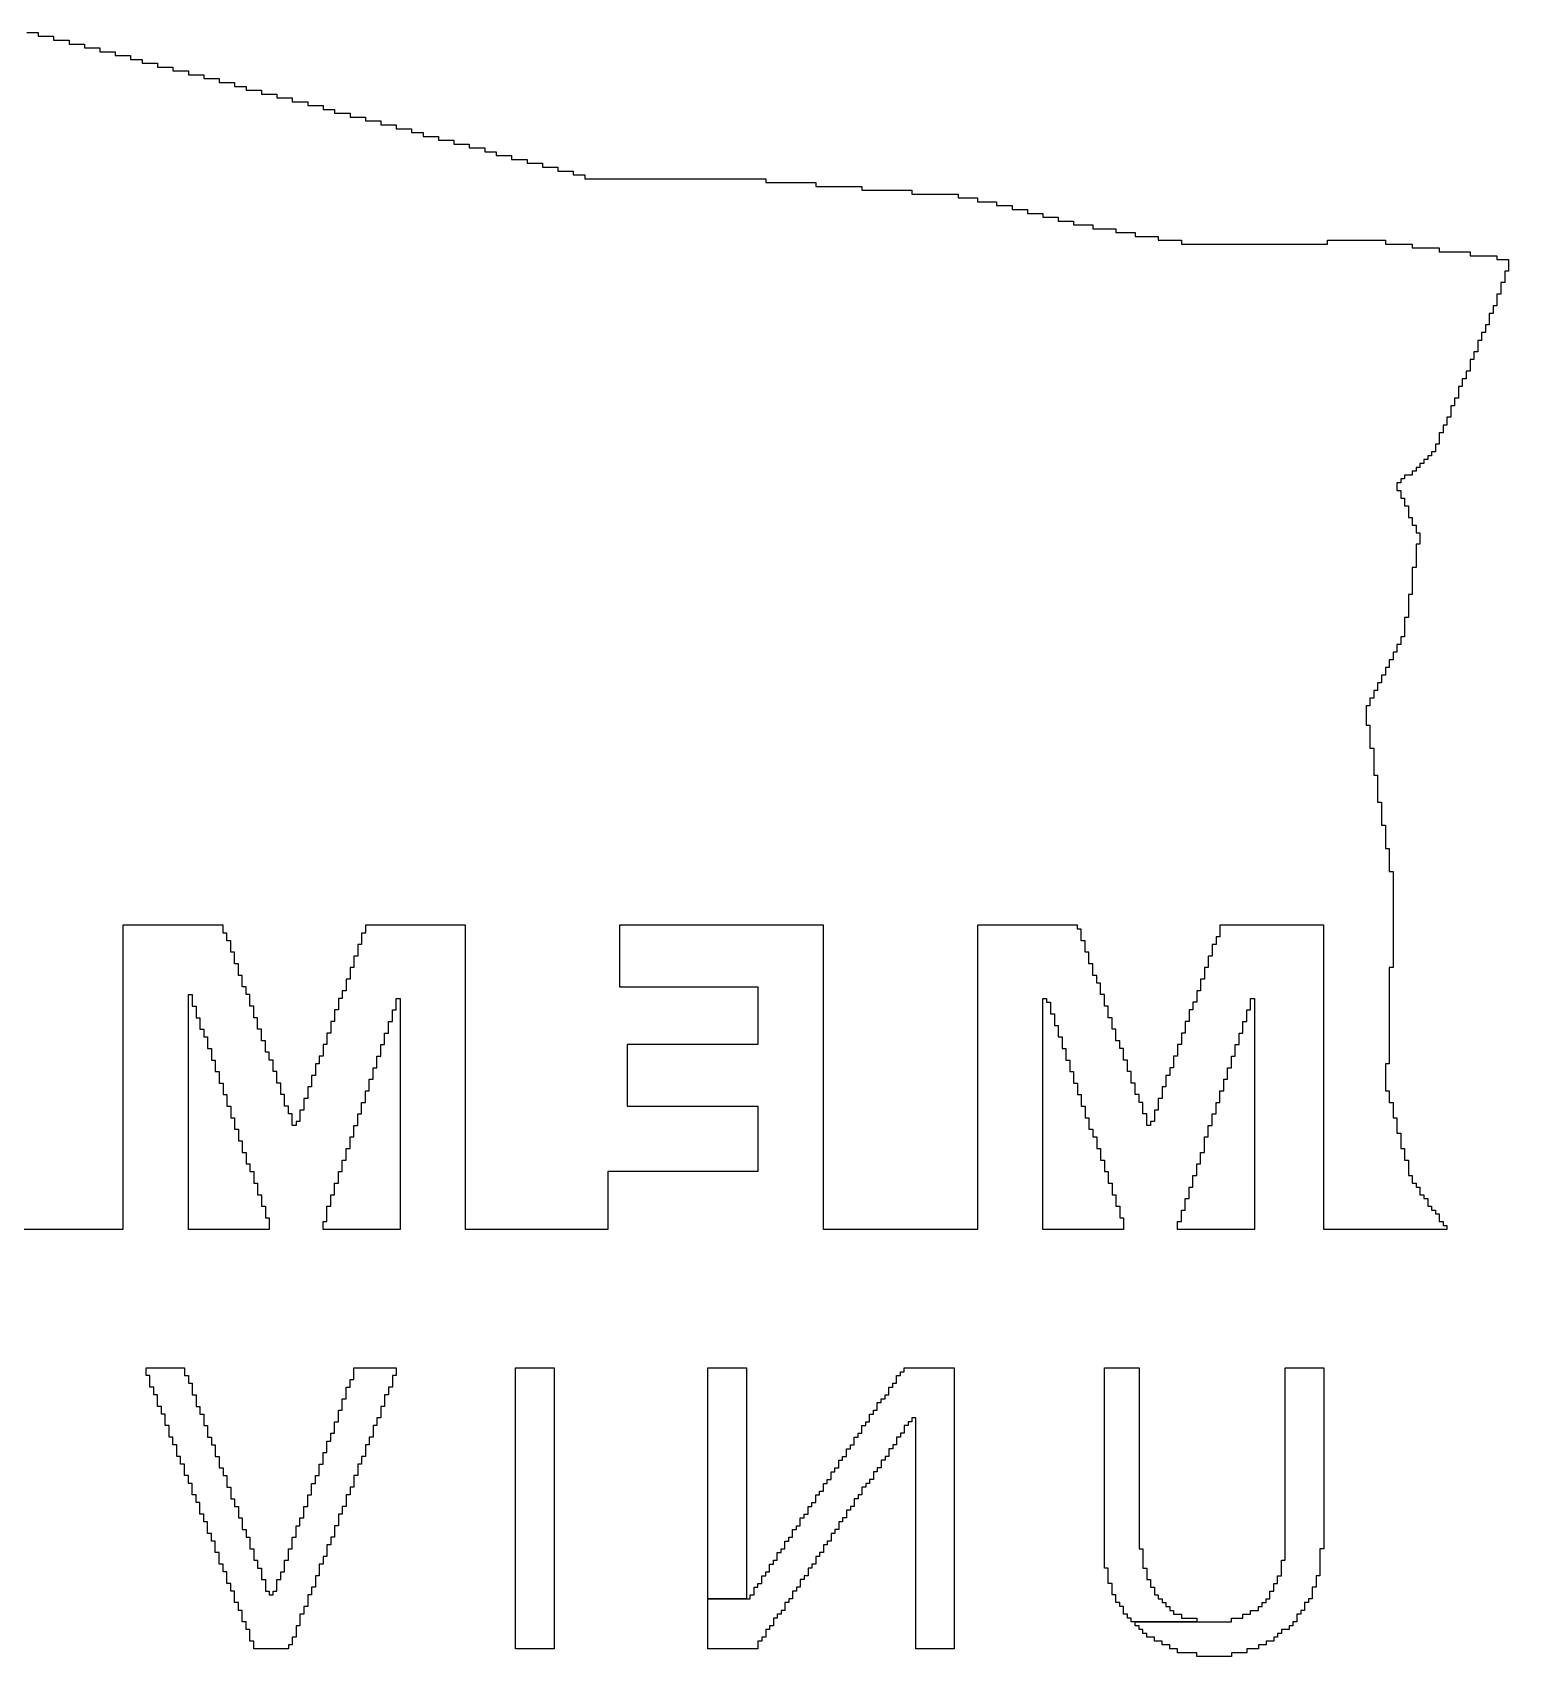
# Model space of a CAD drawing. Extents: x 120.8 to 139.9, y -84.7 to -48.5.
# Drawn here: x 132.19 to 139.86, y -84.73 to -76.29 of the extents above; entities that cross this region are included whole.
import ezdxf

# ---------------------------------------------------------------- set-up
doc = ezdxf.new("R2010")
doc.units = 0
doc.header["$MEASUREMENT"] = 0
doc.layers.add('BLACK', color=7, linetype='CONTINUOUS')

msp = doc.modelspace()

# ---------------------------------------------------------------- linework, layer by layer
at = {"layer": 'BLACK', "linetype": 'CONTINUOUS'}
for p, q in [((132.157, -76.2944), (132.217, -76.2944)), ((132.217, -76.2944), (132.217, -76.3144)), ((132.217, -76.3144), (132.297, -76.3144)), ((132.297, -76.3144), (132.297, -76.3344)), ((132.297, -76.3344), (132.377, -76.3344)), ((132.377, -76.3344), (132.377, -76.3544)), ((132.377, -76.3544), (132.457, -76.3544)), ((132.457, -76.3544), (132.457, -76.3744)), ((132.457, -76.3744), (132.537, -76.3744)), ((132.537, -76.3744), (132.537, -76.3944)), ((132.537, -76.3944), (132.617, -76.3944)), ((132.617, -76.3944), (132.617, -76.4144)), ((132.617, -76.4144), (132.697, -76.4144)), ((132.697, -76.4144), (132.697, -76.4344)), ((132.697, -76.4344), (132.757, -76.4344)), ((132.757, -76.4344), (132.757, -76.4544)), ((132.757, -76.4544), (132.837, -76.4544)), ((132.837, -76.4544), (132.837, -76.4744)), ((132.837, -76.4744), (132.917, -76.4744)), ((132.917, -76.4744), (132.917, -76.4944)), ((132.917, -76.4944), (132.997, -76.4944)), ((132.997, -76.4944), (132.997, -76.5144)), ((132.997, -76.5144), (133.077, -76.5144)), ((133.077, -76.5144), (133.077, -76.5344)), ((133.077, -76.5344), (133.157, -76.5344)), ((133.157, -76.5344), (133.157, -76.5544)), ((133.157, -76.5544), (133.237, -76.5544)), ((133.237, -76.5544), (133.237, -76.5744)), ((133.237, -76.5744), (133.297, -76.5744)), ((133.297, -76.5744), (133.297, -76.5944)), ((133.297, -76.5944), (133.377, -76.5944)), ((133.377, -76.5944), (133.377, -76.6144)), ((133.377, -76.6144), (133.457, -76.6144)), ((133.457, -76.6144), (133.457, -76.6344)), ((133.457, -76.6344), (133.537, -76.6344)), ((133.537, -76.6344), (133.537, -76.6544)), ((133.537, -76.6544), (133.617, -76.6544)), ((133.617, -76.6544), (133.617, -76.6744)), ((133.617, -76.6744), (133.697, -76.6744)), ((133.697, -76.6744), (133.697, -76.6944)), ((133.697, -76.6944), (133.757, -76.6944)), ((133.757, -76.6944), (133.757, -76.7144)), ((133.757, -76.7144), (133.837, -76.7144)), ((133.837, -76.7144), (133.837, -76.7344)), ((133.837, -76.7344), (133.917, -76.7344)), ((133.917, -76.7344), (133.917, -76.7544)), ((133.917, -76.7544), (133.997, -76.7544)), ((133.997, -76.7544), (133.997, -76.7744)), ((133.997, -76.7744), (134.077, -76.7744)), ((134.077, -76.7744), (134.077, -76.7944)), ((134.077, -76.7944), (134.157, -76.7944)), ((134.157, -76.7944), (134.157, -76.8144)), ((134.157, -76.8144), (134.217, -76.8144)), ((134.217, -76.8144), (134.217, -76.8344)), ((134.217, -76.8344), (134.297, -76.8344)), ((134.297, -76.8344), (134.297, -76.8544)), ((134.297, -76.8544), (134.377, -76.8544)), ((134.377, -76.8544), (134.377, -76.8744)), ((134.377, -76.8744), (134.457, -76.8744)), ((134.457, -76.8744), (134.457, -76.8944)), ((134.457, -76.8944), (134.537, -76.8944)), ((134.537, -76.8944), (134.537, -76.9144)), ((134.537, -76.9144), (134.597, -76.9144)), ((134.597, -76.9144), (134.597, -76.9344)), ((134.597, -76.9344), (134.677, -76.9344)), ((134.677, -76.9344), (134.677, -76.9544)), ((134.677, -76.9544), (134.757, -76.9544)), ((134.757, -76.9544), (134.757, -76.9744)), ((134.757, -76.9744), (134.837, -76.9744)), ((134.837, -76.9744), (134.837, -76.9944)), ((134.837, -76.9944), (134.917, -76.9944)), ((134.917, -76.9944), (134.917, -77.0144)), ((134.917, -77.0144), (134.997, -77.0144)), ((134.997, -77.0144), (134.997, -77.0344)), ((134.997, -77.0344), (135.057, -77.0344)), ((135.057, -77.0344), (135.057, -77.0544)), ((135.057, -77.0544), (135.997, -77.0544)), ((135.997, -77.0544), (135.997, -77.0744)), ((135.997, -77.0744), (136.257, -77.0744)), ((136.257, -77.0744), (136.257, -77.0944)), ((136.257, -77.0944), (136.497, -77.0944)), ((136.497, -77.0944), (136.497, -77.1144)), ((136.497, -77.1144), (136.757, -77.1144)), ((136.757, -77.1144), (136.757, -77.1344)), ((136.757, -77.1344), (136.997, -77.1344)), ((136.997, -77.1344), (136.997, -77.1544)), ((136.997, -77.1544), (137.097, -77.1544)), ((137.097, -77.1544), (137.097, -77.1744)), ((137.097, -77.1744), (137.197, -77.1744)), ((137.197, -77.1744), (137.197, -77.1944)), ((137.197, -77.1944), (137.277, -77.1944)), ((137.277, -77.1944), (137.277, -77.2144)), ((137.277, -77.2144), (137.357, -77.2144)), ((137.357, -77.2144), (137.357, -77.2344)), ((137.357, -77.2344), (137.437, -77.2344)), ((137.437, -77.2344), (137.437, -77.2544)), ((137.437, -77.2544), (137.517, -77.2544)), ((137.517, -77.2544), (137.517, -77.2744)), ((137.517, -77.2744), (137.597, -77.2744)), ((137.597, -77.2744), (137.597, -77.2944)), ((137.597, -77.2944), (137.697, -77.2944)), ((137.697, -77.2944), (137.697, -77.3144)), ((137.697, -77.3144), (137.817, -77.3144)), ((137.817, -77.3144), (137.817, -77.3344)), ((137.817, -77.3344), (137.917, -77.3344)), ((137.917, -77.3344), (137.917, -77.3544)), ((137.917, -77.3544), (138.037, -77.3544)), ((138.037, -77.3544), (138.037, -77.3744)), ((138.037, -77.3744), (138.157, -77.3744)), ((138.157, -77.3744), (138.157, -77.3944)), ((138.157, -77.3944), (138.917, -77.3944)), ((138.917, -77.3944), (138.917, -77.3744)), ((138.917, -77.3744), (139.217, -77.3744)), ((139.217, -77.3744), (139.217, -77.3944)), ((139.217, -77.3944), (139.357, -77.3944)), ((139.357, -77.3944), (139.357, -77.4144)), ((139.357, -77.4144), (139.497, -77.4144)), ((139.497, -77.4144), (139.497, -77.4344)), ((139.497, -77.4344), (139.657, -77.4344)), ((139.657, -77.4344), (139.657, -77.4544)), ((139.657, -77.4544), (139.797, -77.4544)), ((139.797, -77.4544), (139.797, -77.4744)), ((139.797, -77.4744), (139.857, -77.4744)), ((139.857, -77.4744), (139.857, -77.5344)), ((139.857, -77.5344), (139.837, -77.5344)), ((139.837, -77.5344), (139.837, -77.5944)), ((139.837, -77.5944), (139.817, -77.5944)), ((139.817, -77.5944), (139.817, -77.6544)), ((139.797, -77.7144), (139.777, -77.7144)), ((139.777, -77.7144), (139.777, -77.7544)), ((139.817, -77.6544), (139.797, -77.6544)), ((139.797, -77.6544), (139.797, -77.7144)), ((139.757, -77.8144), (139.737, -77.8144)), ((139.737, -77.8144), (139.737, -77.8544)), ((139.777, -77.7544), (139.757, -77.7544)), ((139.757, -77.7544), (139.757, -77.8144)), ((139.717, -77.8944), (139.697, -77.8944)), ((139.697, -77.8944), (139.697, -77.9544)), ((139.737, -77.8544), (139.717, -77.8544)), ((139.717, -77.8544), (139.717, -77.8944)), ((139.697, -77.9544), (139.677, -77.9544)), ((139.677, -77.9544), (139.677, -77.9944)), ((139.657, -78.0544), (139.637, -78.0544)), ((139.637, -78.0544), (139.637, -78.0944)), ((139.677, -77.9944), (139.657, -77.9944)), ((139.657, -77.9944), (139.657, -78.0544)), ((139.617, -78.1344), (139.597, -78.1344)), ((139.597, -78.1344), (139.597, -78.1944)), ((139.637, -78.0944), (139.617, -78.0944)), ((139.617, -78.0944), (139.617, -78.1344)), ((139.577, -78.2344), (139.557, -78.2344)), ((139.557, -78.2344), (139.557, -78.2944)), ((139.597, -78.1944), (139.577, -78.1944)), ((139.577, -78.1944), (139.577, -78.2344)), ((139.557, -78.2944), (139.537, -78.2944)), ((139.537, -78.2944), (139.537, -78.3344)), ((139.517, -78.3744), (139.497, -78.3744)), ((139.497, -78.3744), (139.497, -78.4344)), ((139.537, -78.3344), (139.517, -78.3344)), ((139.517, -78.3344), (139.517, -78.3744)), ((139.477, -78.4744), (139.457, -78.4744)), ((139.457, -78.4744), (139.457, -78.4944)), ((139.497, -78.4344), (139.477, -78.4344)), ((139.477, -78.4344), (139.477, -78.4744)), ((139.377, -78.5744), (139.357, -78.5744)), ((139.357, -78.5744), (139.357, -78.5944)), ((139.397, -78.5544), (139.377, -78.5544)), ((139.377, -78.5544), (139.377, -78.5744)), ((139.417, -78.5344), (139.397, -78.5344)), ((139.397, -78.5344), (139.397, -78.5544)), ((139.437, -78.5144), (139.417, -78.5144)), ((139.417, -78.5144), (139.417, -78.5344)), ((139.457, -78.4944), (139.437, -78.4944)), ((139.437, -78.4944), (139.437, -78.5144)), ((139.297, -78.6344), (139.277, -78.6344)), ((139.277, -78.6344), (139.277, -78.6744)), ((139.317, -78.6144), (139.297, -78.6144)), ((139.297, -78.6144), (139.297, -78.6344)), ((139.357, -78.5944), (139.317, -78.5944)), ((139.317, -78.5944), (139.317, -78.6144)), ((139.277, -78.6744), (139.297, -78.6744)), ((139.297, -78.6744), (139.297, -78.7144)), ((139.297, -78.7144), (139.317, -78.7144)), ((139.317, -78.7144), (139.317, -78.7544)), ((139.317, -78.7544), (139.337, -78.7544)), ((139.337, -78.7544), (139.337, -78.8144)), ((139.337, -78.8144), (139.357, -78.8144)), ((139.357, -78.8144), (139.357, -78.8544)), ((139.357, -78.8544), (139.377, -78.8544)), ((139.377, -78.8544), (139.377, -78.8944)), ((139.377, -78.8944), (139.397, -78.8944)), ((139.397, -78.8944), (139.397, -78.9544)), ((139.397, -78.9544), (139.377, -78.9544)), ((139.377, -78.9544), (139.377, -79.0744)), ((139.377, -79.0744), (139.357, -79.0744)), ((139.357, -79.0744), (139.357, -79.2144)), ((139.357, -79.2144), (139.337, -79.2144)), ((139.337, -79.2144), (139.337, -79.3344)), ((139.337, -79.3344), (139.317, -79.3344)), ((139.317, -79.3344), (139.317, -79.4344)), ((139.297, -79.4744), (139.277, -79.4744)), ((139.277, -79.4744), (139.277, -79.5144)), ((139.317, -79.4344), (139.297, -79.4344)), ((139.297, -79.4344), (139.297, -79.4744)), ((139.257, -79.5544), (139.237, -79.5544)), ((139.237, -79.5544), (139.237, -79.5944)), ((139.277, -79.5144), (139.257, -79.5144)), ((139.257, -79.5144), (139.257, -79.5544)), ((139.217, -79.6344), (139.197, -79.6344)), ((139.197, -79.6344), (139.197, -79.6744)), ((139.237, -79.5944), (139.217, -79.5944)), ((139.217, -79.5944), (139.217, -79.6344)), ((139.157, -79.7544), (139.137, -79.7544)), ((139.137, -79.7544), (139.137, -79.7944)), ((139.177, -79.7144), (139.157, -79.7144)), ((139.157, -79.7144), (139.157, -79.7544)), ((139.197, -79.6744), (139.177, -79.6744)), ((139.177, -79.6744), (139.177, -79.7144)), ((139.137, -79.7944), (139.117, -79.7944)), ((139.117, -79.7944), (139.117, -79.8944)), ((139.117, -79.8944), (139.137, -79.8944)), ((139.137, -79.8944), (139.137, -80.0144)), ((139.137, -80.0144), (139.157, -80.0144)), ((139.157, -80.0144), (139.157, -80.1544)), ((139.157, -80.1544), (139.177, -80.1544)), ((139.177, -80.1544), (139.177, -80.2944)), ((139.177, -80.2944), (139.197, -80.2944)), ((139.197, -80.2944), (139.197, -80.4144)), ((139.197, -80.4144), (139.217, -80.4144)), ((139.217, -80.4144), (139.217, -80.5344)), ((139.217, -80.5344), (139.237, -80.5344)), ((139.237, -80.5344), (139.237, -80.6544)), ((139.237, -80.6544), (139.257, -80.6544)), ((139.257, -80.6544), (139.257, -81.1544)), ((133.177, -80.9344), (132.657, -80.9344)), ((132.657, -80.9344), (132.657, -82.5144)), ((133.177, -80.9744), (133.177, -80.9344)), ((134.437, -80.9344), (133.917, -80.9344)), ((133.917, -80.9344), (133.917, -80.9744)), ((134.437, -82.5144), (134.437, -80.9344)), ((136.297, -80.9344), (135.237, -80.9344)), ((135.237, -80.9344), (135.237, -81.2544)), ((136.297, -82.5144), (136.297, -80.9344)), ((137.617, -80.9344), (137.097, -80.9344)), ((137.097, -80.9344), (137.097, -82.5144)), ((137.617, -80.9544), (137.617, -80.9344)), ((138.897, -80.9344), (138.357, -80.9344)), ((138.357, -80.9344), (138.357, -80.9944)), ((138.897, -82.5144), (138.897, -80.9344)), ((133.197, -80.9744), (133.177, -80.9744)), ((133.197, -81.0144), (133.197, -80.9744)), ((133.217, -81.0144), (133.197, -81.0144)), ((133.217, -81.0744), (133.217, -81.0144)), ((133.917, -80.9744), (133.897, -80.9744)), ((133.897, -80.9744), (133.897, -81.0344)), ((137.637, -80.9544), (137.617, -80.9544)), ((137.637, -81.0144), (137.637, -80.9544)), ((137.657, -81.0144), (137.637, -81.0144)), ((137.657, -81.0744), (137.657, -81.0144)), ((138.357, -80.9944), (138.337, -80.9944)), ((138.337, -80.9944), (138.337, -81.0344)), ((133.237, -81.0744), (133.217, -81.0744)), ((133.237, -81.1344), (133.237, -81.0744)), ((133.877, -81.0944), (133.857, -81.0944)), ((133.857, -81.0944), (133.857, -81.1544)), ((133.897, -81.0344), (133.877, -81.0344)), ((133.877, -81.0344), (133.877, -81.0944)), ((137.677, -81.0744), (137.657, -81.0744)), ((137.677, -81.1344), (137.677, -81.0744)), ((138.317, -81.0944), (138.297, -81.0944)), ((138.297, -81.0944), (138.297, -81.1544)), ((138.337, -81.0344), (138.317, -81.0344)), ((138.317, -81.0344), (138.317, -81.0944)), ((133.257, -81.1344), (133.237, -81.1344)), ((133.257, -81.1944), (133.257, -81.1344)), ((133.857, -81.1544), (133.837, -81.1544)), ((133.837, -81.1544), (133.837, -81.2144)), ((137.697, -81.1344), (137.677, -81.1344)), ((137.697, -81.1944), (137.697, -81.1344)), ((138.297, -81.1544), (138.277, -81.1544)), ((138.277, -81.1544), (138.277, -81.2144)), ((139.257, -81.1544), (139.237, -81.1544)), ((139.237, -81.1544), (139.237, -81.6544)), ((133.277, -81.1944), (133.257, -81.1944)), ((133.277, -81.2544), (133.277, -81.1944)), ((133.297, -81.2544), (133.277, -81.2544)), ((133.297, -81.2944), (133.297, -81.2544)), ((133.817, -81.2744), (133.797, -81.2744)), ((133.797, -81.2744), (133.797, -81.3144)), ((133.837, -81.2144), (133.817, -81.2144)), ((133.817, -81.2144), (133.817, -81.2744)), ((135.237, -81.2544), (135.957, -81.2544)), ((135.957, -81.2544), (135.957, -81.5544)), ((137.717, -81.1944), (137.697, -81.1944)), ((137.717, -81.2344), (137.717, -81.1944)), ((137.737, -81.2344), (137.717, -81.2344)), ((137.737, -81.2944), (137.737, -81.2344)), ((138.257, -81.2744), (138.237, -81.2744)), ((138.237, -81.2744), (138.237, -81.3344)), ((138.277, -81.2144), (138.257, -81.2144)), ((138.257, -81.2144), (138.257, -81.2744)), ((132.997, -82.5144), (132.997, -81.2944)), ((132.997, -81.2944), (133.017, -81.2944)), ((133.017, -81.2944), (133.017, -81.3544)), ((133.017, -81.3544), (133.037, -81.3544)), ((133.037, -81.3544), (133.037, -81.4144)), ((133.317, -81.2944), (133.297, -81.2944)), ((133.317, -81.3544), (133.317, -81.2944)), ((133.337, -81.3544), (133.317, -81.3544)), ((133.337, -81.4144), (133.337, -81.3544)), ((133.797, -81.3144), (133.777, -81.3144)), ((133.777, -81.3144), (133.777, -81.3744)), ((134.077, -81.3744), (134.077, -81.3144)), ((134.077, -81.3144), (134.097, -81.3144)), ((134.097, -81.3144), (134.097, -82.5144)), ((137.437, -82.5144), (137.437, -81.3144)), ((137.437, -81.3144), (137.457, -81.3144)), ((137.457, -81.3144), (137.457, -81.3344)), ((137.457, -81.3344), (137.477, -81.3344)), ((137.477, -81.3344), (137.477, -81.3944)), ((137.757, -81.2944), (137.737, -81.2944)), ((137.757, -81.3544), (137.757, -81.2944)), ((137.777, -81.3544), (137.757, -81.3544)), ((137.777, -81.4144), (137.777, -81.3544)), ((138.237, -81.3344), (138.217, -81.3344)), ((138.217, -81.3344), (138.217, -81.3744)), ((138.517, -81.3744), (138.517, -81.3144)), ((138.517, -81.3144), (138.537, -81.3144)), ((138.537, -81.3144), (138.537, -82.5144)), ((133.037, -81.4144), (133.057, -81.4144)), ((133.057, -81.4144), (133.057, -81.4744)), ((133.357, -81.4144), (133.337, -81.4144)), ((133.357, -81.4744), (133.357, -81.4144)), ((133.757, -81.4344), (133.737, -81.4344)), ((133.737, -81.4344), (133.737, -81.4944)), ((133.777, -81.3744), (133.757, -81.3744)), ((133.757, -81.3744), (133.757, -81.4344)), ((134.037, -81.4944), (134.037, -81.4344)), ((134.037, -81.4344), (134.057, -81.4344)), ((134.057, -81.4344), (134.057, -81.3744)), ((134.057, -81.3744), (134.077, -81.3744)), ((137.477, -81.3944), (137.497, -81.3944)), ((137.497, -81.3944), (137.497, -81.4544)), ((137.797, -81.4144), (137.777, -81.4144)), ((137.797, -81.4744), (137.797, -81.4144)), ((138.197, -81.4344), (138.177, -81.4344)), ((138.177, -81.4344), (138.177, -81.4944)), ((138.217, -81.3744), (138.197, -81.3744)), ((138.197, -81.3744), (138.197, -81.4344)), ((138.477, -81.4944), (138.477, -81.4344)), ((138.477, -81.4344), (138.497, -81.4344)), ((138.497, -81.4344), (138.497, -81.3744)), ((138.497, -81.3744), (138.517, -81.3744)), ((133.057, -81.4744), (133.077, -81.4744)), ((133.077, -81.4744), (133.077, -81.5144)), ((133.077, -81.5144), (133.097, -81.5144)), ((133.097, -81.5144), (133.097, -81.5744)), ((133.377, -81.4744), (133.357, -81.4744)), ((133.377, -81.5344), (133.377, -81.4744)), ((133.737, -81.4944), (133.717, -81.4944)), ((133.717, -81.4944), (133.717, -81.5544)), ((134.017, -81.5544), (134.017, -81.4944)), ((134.017, -81.4944), (134.037, -81.4944)), ((137.497, -81.4544), (137.517, -81.4544)), ((137.517, -81.4544), (137.517, -81.5144)), ((137.517, -81.5144), (137.537, -81.5144)), ((137.537, -81.5144), (137.537, -81.5744)), ((137.817, -81.4744), (137.797, -81.4744)), ((137.817, -81.5344), (137.817, -81.4744)), ((138.177, -81.4944), (138.157, -81.4944)), ((138.157, -81.4944), (138.157, -81.5544)), ((138.457, -81.5544), (138.457, -81.4944)), ((138.457, -81.4944), (138.477, -81.4944)), ((133.097, -81.5744), (133.117, -81.5744)), ((133.117, -81.5744), (133.117, -81.6344)), ((133.397, -81.5344), (133.377, -81.5344)), ((133.397, -81.5944), (133.397, -81.5344)), ((133.417, -81.5944), (133.397, -81.5944)), ((133.417, -81.6344), (133.417, -81.5944)), ((133.697, -81.6144), (133.677, -81.6144)), ((133.677, -81.6144), (133.677, -81.6544)), ((133.717, -81.5544), (133.697, -81.5544)), ((133.697, -81.5544), (133.697, -81.6144)), ((133.977, -81.6744), (133.977, -81.6144)), ((133.977, -81.6144), (133.997, -81.6144)), ((133.997, -81.6144), (133.997, -81.5544)), ((133.997, -81.5544), (134.017, -81.5544)), ((135.957, -81.5544), (135.277, -81.5544)), ((135.277, -81.5544), (135.277, -81.8744)), ((137.537, -81.5744), (137.557, -81.5744)), ((137.557, -81.5744), (137.557, -81.6344)), ((137.837, -81.5344), (137.817, -81.5344)), ((137.837, -81.5744), (137.837, -81.5344)), ((137.857, -81.5744), (137.837, -81.5744)), ((137.857, -81.6344), (137.857, -81.5744)), ((138.137, -81.6144), (138.117, -81.6144)), ((138.117, -81.6144), (138.117, -81.6744)), ((138.157, -81.5544), (138.137, -81.5544)), ((138.137, -81.5544), (138.137, -81.6144)), ((138.417, -81.6744), (138.417, -81.6144)), ((138.417, -81.6144), (138.437, -81.6144)), ((138.437, -81.6144), (138.437, -81.5544)), ((138.437, -81.5544), (138.457, -81.5544)), ((133.117, -81.6344), (133.137, -81.6344)), ((133.137, -81.6344), (133.137, -81.6944)), ((133.137, -81.6944), (133.157, -81.6944)), ((133.157, -81.6944), (133.157, -81.7544)), ((133.437, -81.6344), (133.417, -81.6344)), ((133.437, -81.6944), (133.437, -81.6344)), ((133.457, -81.6944), (133.437, -81.6944)), ((133.457, -81.7544), (133.457, -81.6944)), ((133.677, -81.6544), (133.657, -81.6544)), ((133.657, -81.6544), (133.657, -81.7144)), ((133.957, -81.7344), (133.957, -81.6744)), ((133.957, -81.6744), (133.977, -81.6744)), ((137.557, -81.6344), (137.577, -81.6344)), ((137.577, -81.6344), (137.577, -81.6944)), ((137.577, -81.6944), (137.597, -81.6944)), ((137.597, -81.6944), (137.597, -81.7544)), ((137.877, -81.6344), (137.857, -81.6344)), ((137.877, -81.6944), (137.877, -81.6344)), ((137.897, -81.6944), (137.877, -81.6944)), ((137.897, -81.7544), (137.897, -81.6944)), ((138.117, -81.6744), (138.097, -81.6744)), ((138.097, -81.6744), (138.097, -81.7144)), ((138.397, -81.7344), (138.397, -81.6744)), ((138.397, -81.6744), (138.417, -81.6744)), ((139.237, -81.6544), (139.217, -81.6544)), ((139.217, -81.6544), (139.217, -81.7944)), ((133.157, -81.7544), (133.177, -81.7544)), ((133.177, -81.7544), (133.177, -81.8144)), ((133.477, -81.7544), (133.457, -81.7544)), ((133.477, -81.8144), (133.477, -81.7544)), ((133.637, -81.7744), (133.617, -81.7744)), ((133.617, -81.7744), (133.617, -81.8344)), ((133.657, -81.7144), (133.637, -81.7144)), ((133.637, -81.7144), (133.637, -81.7744)), ((133.937, -81.7944), (133.937, -81.7344)), ((133.937, -81.7344), (133.957, -81.7344)), ((137.597, -81.7544), (137.617, -81.7544)), ((137.617, -81.7544), (137.617, -81.8144)), ((137.917, -81.7544), (137.897, -81.7544)), ((137.917, -81.8144), (137.917, -81.7544)), ((138.077, -81.7744), (138.057, -81.7744)), ((138.057, -81.7744), (138.057, -81.8344)), ((138.097, -81.7144), (138.077, -81.7144)), ((138.077, -81.7144), (138.077, -81.7744)), ((138.377, -81.7944), (138.377, -81.7344)), ((138.377, -81.7344), (138.397, -81.7344)), ((133.177, -81.8144), (133.197, -81.8144)), ((133.197, -81.8144), (133.197, -81.8744)), ((133.497, -81.8144), (133.477, -81.8144)), ((133.497, -81.8744), (133.497, -81.8144)), ((133.617, -81.8344), (133.597, -81.8344)), ((133.597, -81.8344), (133.597, -81.8944)), ((133.897, -81.9144), (133.897, -81.8544)), ((133.897, -81.8544), (133.917, -81.8544)), ((133.917, -81.8544), (133.917, -81.7944)), ((133.917, -81.7944), (133.937, -81.7944)), ((137.617, -81.8144), (137.637, -81.8144)), ((137.637, -81.8144), (137.637, -81.8744)), ((137.937, -81.8144), (137.917, -81.8144)), ((137.937, -81.8544), (137.937, -81.8144)), ((137.957, -81.8544), (137.937, -81.8544)), ((137.957, -81.9144), (137.957, -81.8544)), ((138.057, -81.8344), (138.037, -81.8344)), ((138.037, -81.8344), (138.037, -81.8944)), ((138.337, -81.9144), (138.337, -81.8544)), ((138.337, -81.8544), (138.357, -81.8544)), ((138.357, -81.8544), (138.357, -81.7944)), ((138.357, -81.7944), (138.377, -81.7944)), ((139.217, -81.7944), (139.237, -81.7944)), ((139.237, -81.7944), (139.237, -81.8544)), ((139.237, -81.8544), (139.257, -81.8544)), ((139.257, -81.8544), (139.257, -81.9344)), ((133.197, -81.8744), (133.217, -81.8744)), ((133.217, -81.8744), (133.217, -81.9344)), ((133.217, -81.9344), (133.237, -81.9344)), ((133.237, -81.9344), (133.237, -81.9944)), ((133.517, -81.8744), (133.497, -81.8744)), ((133.517, -81.9144), (133.517, -81.8744)), ((133.537, -81.9144), (133.517, -81.9144)), ((133.537, -81.9744), (133.537, -81.9144)), ((133.597, -81.8944), (133.577, -81.8944)), ((133.577, -81.8944), (133.577, -81.9544)), ((133.877, -81.9744), (133.877, -81.9144)), ((133.877, -81.9144), (133.897, -81.9144)), ((135.277, -81.8744), (135.957, -81.8744)), ((135.957, -81.8744), (135.957, -82.2144)), ((137.637, -81.8744), (137.657, -81.8744)), ((137.657, -81.8744), (137.657, -81.9344)), ((137.657, -81.9344), (137.677, -81.9344)), ((137.677, -81.9344), (137.677, -81.9944)), ((137.977, -81.9144), (137.957, -81.9144)), ((137.977, -81.9744), (137.977, -81.9144)), ((138.037, -81.8944), (138.017, -81.8944)), ((138.017, -81.8944), (138.017, -81.9544)), ((138.317, -81.9744), (138.317, -81.9144)), ((138.317, -81.9144), (138.337, -81.9144)), ((139.257, -81.9344), (139.277, -81.9344)), ((139.277, -81.9344), (139.277, -82.0144)), ((133.237, -81.9944), (133.257, -81.9944)), ((133.257, -81.9944), (133.257, -82.0544)), ((133.557, -81.9744), (133.537, -81.9744)), ((133.577, -81.9544), (133.557, -81.9544)), ((133.557, -81.9544), (133.557, -81.9744)), ((133.837, -82.0944), (133.837, -82.0344)), ((133.837, -82.0344), (133.857, -82.0344)), ((133.857, -82.0344), (133.857, -81.9744)), ((133.857, -81.9744), (133.877, -81.9744)), ((137.677, -81.9944), (137.697, -81.9944)), ((137.697, -81.9944), (137.697, -82.0344)), ((137.697, -82.0344), (137.717, -82.0344)), ((137.717, -82.0344), (137.717, -82.0944)), ((137.997, -81.9744), (137.977, -81.9744)), ((138.017, -81.9544), (137.997, -81.9544)), ((137.997, -81.9544), (137.997, -81.9744)), ((138.277, -82.1144), (138.277, -82.0344)), ((138.277, -82.0344), (138.297, -82.0344)), ((138.297, -82.0344), (138.297, -81.9744)), ((138.297, -81.9744), (138.317, -81.9744)), ((139.277, -82.0144), (139.297, -82.0144)), ((139.297, -82.0144), (139.297, -82.0944)), ((133.257, -82.0544), (133.277, -82.0544)), ((133.277, -82.0544), (133.277, -82.1144)), ((133.277, -82.1144), (133.297, -82.1144)), ((133.297, -82.1144), (133.297, -82.1744)), ((133.817, -82.1544), (133.817, -82.0944)), ((133.817, -82.0944), (133.837, -82.0944)), ((137.717, -82.0944), (137.737, -82.0944)), ((137.737, -82.0944), (137.737, -82.1544)), ((138.257, -82.1744), (138.257, -82.1144)), ((138.257, -82.1144), (138.277, -82.1144)), ((139.297, -82.0944), (139.317, -82.0944)), ((139.317, -82.0944), (139.317, -82.1544)), ((133.297, -82.1744), (133.317, -82.1744)), ((133.317, -82.1744), (133.317, -82.2144)), ((133.797, -82.2144), (133.797, -82.1544)), ((133.797, -82.1544), (133.817, -82.1544)), ((137.737, -82.1544), (137.757, -82.1544)), ((137.757, -82.1544), (137.757, -82.2144)), ((138.237, -82.2344), (138.237, -82.1744)), ((138.237, -82.1744), (138.257, -82.1744)), ((139.317, -82.1544), (139.337, -82.1544)), ((139.337, -82.1544), (139.337, -82.2344)), ((133.317, -82.2144), (133.337, -82.2144)), ((133.337, -82.2144), (133.337, -82.2744)), ((133.337, -82.2744), (133.357, -82.2744)), ((133.357, -82.2744), (133.357, -82.3344)), ((133.757, -82.3344), (133.757, -82.2744)), ((133.757, -82.2744), (133.777, -82.2744)), ((133.777, -82.2744), (133.777, -82.2144)), ((133.777, -82.2144), (133.797, -82.2144)), ((135.957, -82.2144), (135.177, -82.2144)), ((135.177, -82.2144), (135.177, -82.5144)), ((137.757, -82.2144), (137.777, -82.2144)), ((137.777, -82.2144), (137.777, -82.2744)), ((137.777, -82.2744), (137.797, -82.2744)), ((137.797, -82.2744), (137.797, -82.3344)), ((138.217, -82.2944), (138.217, -82.2344)), ((138.217, -82.2344), (138.237, -82.2344)), ((139.337, -82.2344), (139.357, -82.2344)), ((139.357, -82.2344), (139.357, -82.2744)), ((139.357, -82.2744), (139.377, -82.2744)), ((139.377, -82.2744), (139.377, -82.2944)), ((133.357, -82.3344), (133.377, -82.3344)), ((133.377, -82.3344), (133.377, -82.3944)), ((133.737, -82.3944), (133.737, -82.3344)), ((133.737, -82.3344), (133.757, -82.3344)), ((137.797, -82.3344), (137.817, -82.3344)), ((137.817, -82.3344), (137.817, -82.3944)), ((138.177, -82.4144), (138.177, -82.3544)), ((138.177, -82.3544), (138.197, -82.3544)), ((138.197, -82.3544), (138.197, -82.2944)), ((138.197, -82.2944), (138.217, -82.2944)), ((139.377, -82.2944), (139.397, -82.2944)), ((139.397, -82.2944), (139.397, -82.3344)), ((139.397, -82.3344), (139.417, -82.3344)), ((139.417, -82.3344), (139.417, -82.3544)), ((139.417, -82.3544), (139.437, -82.3544)), ((139.437, -82.3544), (139.437, -82.3944)), ((133.377, -82.3944), (133.397, -82.3944)), ((133.397, -82.3944), (133.397, -82.4544)), ((133.397, -82.4544), (133.417, -82.4544)), ((133.417, -82.4544), (133.417, -82.5144)), ((133.717, -82.4744), (133.717, -82.3944)), ((133.717, -82.3944), (133.737, -82.3944)), ((137.817, -82.3944), (137.837, -82.3944)), ((137.837, -82.3944), (137.837, -82.4544)), ((137.837, -82.4544), (137.857, -82.4544)), ((137.857, -82.4544), (137.857, -82.5144)), ((138.157, -82.4744), (138.157, -82.4144)), ((138.157, -82.4144), (138.177, -82.4144)), ((139.437, -82.3944), (139.457, -82.3944)), ((139.457, -82.3944), (139.457, -82.4144)), ((139.457, -82.4144), (139.477, -82.4144)), ((139.477, -82.4144), (139.477, -82.4344)), ((139.477, -82.4344), (139.497, -82.4344)), ((139.497, -82.4344), (139.497, -82.4744)), ((132.657, -82.5144), (131.437, -82.5144)), ((133.417, -82.5144), (132.997, -82.5144)), ((133.697, -82.5144), (133.697, -82.4744)), ((133.697, -82.4744), (133.717, -82.4744)), ((134.097, -82.5144), (133.697, -82.5144)), ((135.177, -82.5144), (134.437, -82.5144)), ((137.097, -82.5144), (136.297, -82.5144)), ((137.857, -82.5144), (137.437, -82.5144)), ((138.137, -82.5144), (138.137, -82.4744)), ((138.137, -82.4744), (138.157, -82.4744)), ((138.537, -82.5144), (138.137, -82.5144)), ((139.537, -82.5144), (138.897, -82.5144)), ((139.497, -82.4744), (139.517, -82.4744)), ((139.517, -82.4744), (139.517, -82.4944)), ((139.517, -82.4944), (139.537, -82.4944)), ((139.537, -82.4944), (139.537, -82.5144)), ((132.777, -83.2744), (132.777, -83.2344)), ((132.777, -83.2344), (132.977, -83.2344)), ((132.797, -83.2744), (132.777, -83.2744)), ((132.797, -83.3344), (132.797, -83.2744)), ((132.977, -83.2344), (132.977, -83.2744)), ((132.977, -83.2744), (132.997, -83.2744)), ((132.997, -83.2744), (132.997, -83.3144)), ((133.837, -83.3344), (133.837, -83.2944)), ((133.837, -83.2944), (133.857, -83.2944)), ((133.857, -83.2944), (133.857, -83.2344)), ((133.857, -83.2344), (134.077, -83.2344)), ((134.077, -83.2744), (134.057, -83.2744)), ((134.057, -83.2744), (134.057, -83.3344)), ((134.077, -83.2344), (134.077, -83.2744)), ((134.697, -84.6944), (134.697, -83.2344)), ((134.697, -83.2344), (134.897, -83.2344)), ((134.897, -83.2344), (134.897, -84.6944)), ((135.697, -84.4344), (135.697, -83.2344)), ((135.697, -83.2344), (135.897, -83.2344)), ((135.897, -83.2344), (135.897, -84.4344)), ((136.677, -83.3144), (136.677, -83.2744)), ((136.677, -83.2744), (136.697, -83.2744)), ((136.697, -83.2744), (136.697, -83.2544)), ((136.697, -83.2544), (136.717, -83.2544)), ((136.717, -83.2544), (136.717, -83.2344)), ((136.717, -83.2344), (136.977, -83.2344)), ((136.977, -83.2344), (136.977, -84.6944)), ((137.757, -84.2744), (137.757, -83.2344)), ((137.757, -83.2344), (137.937, -83.2344)), ((137.937, -83.2344), (137.937, -84.1744)), ((138.697, -84.2344), (138.697, -83.2344)), ((138.697, -83.2344), (138.897, -83.2344)), ((138.897, -83.2344), (138.897, -84.1744)), ((132.817, -83.3344), (132.797, -83.3344)), ((132.817, -83.3744), (132.817, -83.3344)), ((132.837, -83.3744), (132.817, -83.3744)), ((132.837, -83.4344), (132.837, -83.3744)), ((132.997, -83.3144), (133.017, -83.3144)), ((133.017, -83.3144), (133.017, -83.3744)), ((133.017, -83.3744), (133.037, -83.3744)), ((133.037, -83.3744), (133.037, -83.4344)), ((133.817, -83.3944), (133.817, -83.3344)), ((133.817, -83.3344), (133.837, -83.3344)), ((134.037, -83.3744), (134.017, -83.3744)), ((134.017, -83.3744), (134.017, -83.4344)), ((134.057, -83.3344), (134.037, -83.3344)), ((134.037, -83.3344), (134.037, -83.3744)), ((136.617, -83.3944), (136.617, -83.3744)), ((136.617, -83.3744), (136.637, -83.3744)), ((136.637, -83.3744), (136.637, -83.3344)), ((136.637, -83.3344), (136.657, -83.3344)), ((136.657, -83.3344), (136.657, -83.3144)), ((136.657, -83.3144), (136.677, -83.3144)), ((132.857, -83.4344), (132.837, -83.4344)), ((132.857, -83.4744), (132.857, -83.4344)), ((133.037, -83.4344), (133.057, -83.4344)), ((133.057, -83.4344), (133.057, -83.4744)), ((133.777, -83.5144), (133.777, -83.4544)), ((133.777, -83.4544), (133.797, -83.4544)), ((133.797, -83.4544), (133.797, -83.3944)), ((133.797, -83.3944), (133.817, -83.3944)), ((134.017, -83.4344), (133.997, -83.4344)), ((133.997, -83.4344), (133.997, -83.4944)), ((136.557, -83.4744), (136.557, -83.4544)), ((136.557, -83.4544), (136.577, -83.4544)), ((136.577, -83.4544), (136.577, -83.4144)), ((136.577, -83.4144), (136.597, -83.4144)), ((136.597, -83.4144), (136.597, -83.3944)), ((136.597, -83.3944), (136.617, -83.3944)), ((132.877, -83.4744), (132.857, -83.4744)), ((132.877, -83.5344), (132.877, -83.4744)), ((132.897, -83.5344), (132.877, -83.5344)), ((132.897, -83.5944), (132.897, -83.5344)), ((133.057, -83.4744), (133.077, -83.4744)), ((133.077, -83.4744), (133.077, -83.5344)), ((133.077, -83.5344), (133.097, -83.5344)), ((133.097, -83.5344), (133.097, -83.5944)), ((133.757, -83.5744), (133.757, -83.5144)), ((133.757, -83.5144), (133.777, -83.5144)), ((133.977, -83.5344), (133.957, -83.5344)), ((133.957, -83.5344), (133.957, -83.5944)), ((133.997, -83.4944), (133.977, -83.4944)), ((133.977, -83.4944), (133.977, -83.5344)), ((136.497, -83.5744), (136.497, -83.5344)), ((136.497, -83.5344), (136.517, -83.5344)), ((136.517, -83.5344), (136.517, -83.5144)), ((136.517, -83.5144), (136.537, -83.5144)), ((136.537, -83.5144), (136.537, -83.4744)), ((136.537, -83.4744), (136.557, -83.4744)), ((136.737, -83.5344), (136.717, -83.5344)), ((136.717, -83.5344), (136.717, -83.5744)), ((136.757, -83.5144), (136.737, -83.5144)), ((136.737, -83.5144), (136.737, -83.5344)), ((136.777, -83.4944), (136.757, -83.4944)), ((136.757, -83.4944), (136.757, -83.5144)), ((136.777, -84.6944), (136.777, -83.4944)), ((132.917, -83.5944), (132.897, -83.5944)), ((132.917, -83.6344), (132.917, -83.5944)), ((132.937, -83.6344), (132.917, -83.6344)), ((132.937, -83.6944), (132.937, -83.6344)), ((133.097, -83.5944), (133.117, -83.5944)), ((133.117, -83.5944), (133.117, -83.6344)), ((133.117, -83.6344), (133.137, -83.6344)), ((133.137, -83.6344), (133.137, -83.6944)), ((133.717, -83.6744), (133.717, -83.6144)), ((133.717, -83.6144), (133.737, -83.6144)), ((133.737, -83.6144), (133.737, -83.5744)), ((133.737, -83.5744), (133.757, -83.5744)), ((133.937, -83.6344), (133.917, -83.6344)), ((133.917, -83.6344), (133.917, -83.6944)), ((133.957, -83.5944), (133.937, -83.5944)), ((133.937, -83.5944), (133.937, -83.6344)), ((136.437, -83.6544), (136.437, -83.6344)), ((136.437, -83.6344), (136.457, -83.6344)), ((136.457, -83.6344), (136.457, -83.5944)), ((136.457, -83.5944), (136.477, -83.5944)), ((136.477, -83.5944), (136.477, -83.5744)), ((136.477, -83.5744), (136.497, -83.5744)), ((136.677, -83.6344), (136.657, -83.6344)), ((136.657, -83.6344), (136.657, -83.6544)), ((136.697, -83.5944), (136.677, -83.5944)), ((136.677, -83.5944), (136.677, -83.6344)), ((136.717, -83.5744), (136.697, -83.5744)), ((136.697, -83.5744), (136.697, -83.5944)), ((132.957, -83.6944), (132.937, -83.6944)), ((132.957, -83.7344), (132.957, -83.6944)), ((133.137, -83.6944), (133.157, -83.6944)), ((133.157, -83.6944), (133.157, -83.7544)), ((133.697, -83.7344), (133.697, -83.6744)), ((133.697, -83.6744), (133.717, -83.6744)), ((133.917, -83.6944), (133.897, -83.6944)), ((133.897, -83.6944), (133.897, -83.7344)), ((136.377, -83.7544), (136.377, -83.7144)), ((136.377, -83.7144), (136.397, -83.7144)), ((136.397, -83.7144), (136.397, -83.6944)), ((136.397, -83.6944), (136.417, -83.6944)), ((136.417, -83.6944), (136.417, -83.6544)), ((136.417, -83.6544), (136.437, -83.6544)), ((136.617, -83.7144), (136.597, -83.7144)), ((136.597, -83.7144), (136.597, -83.7544)), ((136.637, -83.6944), (136.617, -83.6944)), ((136.617, -83.6944), (136.617, -83.7144)), ((136.657, -83.6544), (136.637, -83.6544)), ((136.637, -83.6544), (136.637, -83.6944)), ((132.977, -83.7344), (132.957, -83.7344)), ((132.977, -83.7944), (132.977, -83.7344)), ((132.997, -83.7944), (132.977, -83.7944)), ((132.997, -83.8344), (132.997, -83.7944)), ((133.157, -83.7544), (133.177, -83.7544)), ((133.177, -83.7544), (133.177, -83.7944)), ((133.177, -83.7944), (133.197, -83.7944)), ((133.197, -83.7944), (133.197, -83.8544)), ((133.657, -83.8344), (133.657, -83.7944)), ((133.657, -83.7944), (133.677, -83.7944)), ((133.677, -83.7944), (133.677, -83.7344)), ((133.677, -83.7344), (133.697, -83.7344)), ((133.877, -83.7944), (133.857, -83.7944)), ((133.857, -83.7944), (133.857, -83.8544)), ((133.897, -83.7344), (133.877, -83.7344)), ((133.877, -83.7344), (133.877, -83.7944)), ((136.337, -83.8144), (136.337, -83.7744)), ((136.337, -83.7744), (136.357, -83.7744)), ((136.357, -83.7744), (136.357, -83.7544)), ((136.357, -83.7544), (136.377, -83.7544)), ((136.577, -83.7744), (136.557, -83.7744)), ((136.557, -83.7744), (136.557, -83.8144)), ((136.597, -83.7544), (136.577, -83.7544)), ((136.577, -83.7544), (136.577, -83.7744)), ((133.017, -83.8344), (132.997, -83.8344)), ((133.017, -83.8944), (133.017, -83.8344)), ((133.197, -83.8544), (133.217, -83.8544)), ((133.217, -83.8544), (133.217, -83.9144)), ((133.637, -83.8944), (133.637, -83.8344)), ((133.637, -83.8344), (133.657, -83.8344)), ((133.857, -83.8544), (133.837, -83.8544)), ((133.837, -83.8544), (133.837, -83.8944)), ((136.277, -83.8944), (136.277, -83.8744)), ((136.277, -83.8744), (136.297, -83.8744)), ((136.297, -83.8744), (136.297, -83.8344)), ((136.297, -83.8344), (136.317, -83.8344)), ((136.317, -83.8344), (136.317, -83.8144)), ((136.317, -83.8144), (136.337, -83.8144)), ((136.517, -83.8544), (136.497, -83.8544)), ((136.497, -83.8544), (136.497, -83.8944)), ((136.537, -83.8344), (136.517, -83.8344)), ((136.517, -83.8344), (136.517, -83.8544)), ((136.557, -83.8144), (136.537, -83.8144)), ((136.537, -83.8144), (136.537, -83.8344)), ((133.037, -83.8944), (133.017, -83.8944)), ((133.037, -83.9344), (133.037, -83.8944)), ((133.057, -83.9344), (133.037, -83.9344)), ((133.057, -83.9944), (133.057, -83.9344)), ((133.217, -83.9144), (133.237, -83.9144)), ((133.237, -83.9144), (133.237, -83.9544)), ((133.237, -83.9544), (133.257, -83.9544)), ((133.257, -83.9544), (133.257, -84.0144)), ((133.597, -84.0144), (133.597, -83.9544)), ((133.597, -83.9544), (133.617, -83.9544)), ((133.617, -83.9544), (133.617, -83.8944)), ((133.617, -83.8944), (133.637, -83.8944)), ((133.817, -83.9544), (133.797, -83.9544)), ((133.797, -83.9544), (133.797, -83.9944)), ((133.837, -83.8944), (133.817, -83.8944)), ((133.817, -83.8944), (133.817, -83.9544)), ((136.217, -83.9944), (136.217, -83.9544)), ((136.217, -83.9544), (136.237, -83.9544)), ((136.237, -83.9544), (136.237, -83.9344)), ((136.237, -83.9344), (136.257, -83.9344)), ((136.257, -83.9344), (136.257, -83.8944)), ((136.257, -83.8944), (136.277, -83.8944)), ((136.437, -83.9744), (136.417, -83.9744)), ((136.417, -83.9744), (136.417, -84.0144)), ((136.457, -83.9544), (136.437, -83.9544)), ((136.437, -83.9544), (136.437, -83.9744)), ((136.477, -83.9144), (136.457, -83.9144)), ((136.457, -83.9144), (136.457, -83.9544)), ((136.497, -83.8944), (136.477, -83.8944)), ((136.477, -83.8944), (136.477, -83.9144)), ((133.077, -83.9944), (133.057, -83.9944)), ((133.077, -84.0344), (133.077, -83.9944)), ((133.097, -84.0344), (133.077, -84.0344)), ((133.097, -84.0944), (133.097, -84.0344)), ((133.257, -84.0144), (133.277, -84.0144)), ((133.277, -84.0144), (133.277, -84.0744)), ((133.557, -84.1144), (133.557, -84.0544)), ((133.557, -84.0544), (133.577, -84.0544)), ((133.577, -84.0544), (133.577, -84.0144)), ((133.577, -84.0144), (133.597, -84.0144)), ((133.777, -84.0544), (133.757, -84.0544)), ((133.757, -84.0544), (133.757, -84.1144)), ((133.797, -83.9944), (133.777, -83.9944)), ((133.777, -83.9944), (133.777, -84.0544)), ((136.157, -84.0744), (136.157, -84.0544)), ((136.157, -84.0544), (136.177, -84.0544)), ((136.177, -84.0544), (136.177, -84.0144)), ((136.177, -84.0144), (136.197, -84.0144)), ((136.197, -84.0144), (136.197, -83.9944)), ((136.197, -83.9944), (136.217, -83.9944)), ((136.397, -84.0344), (136.377, -84.0344)), ((136.377, -84.0344), (136.377, -84.0744)), ((136.417, -84.0144), (136.397, -84.0144)), ((136.397, -84.0144), (136.397, -84.0344)), ((133.117, -84.0944), (133.097, -84.0944)), ((133.117, -84.1344), (133.117, -84.0944)), ((133.137, -84.1344), (133.117, -84.1344)), ((133.137, -84.1944), (133.137, -84.1344)), ((133.277, -84.0744), (133.297, -84.0744)), ((133.297, -84.0744), (133.297, -84.1144)), ((133.297, -84.1144), (133.317, -84.1144)), ((133.317, -84.1144), (133.317, -84.1744)), ((133.537, -84.1744), (133.537, -84.1144)), ((133.537, -84.1144), (133.557, -84.1144)), ((133.757, -84.1144), (133.737, -84.1144)), ((133.737, -84.1144), (133.737, -84.1544)), ((136.097, -84.1744), (136.097, -84.1344)), ((136.097, -84.1344), (136.117, -84.1344)), ((136.117, -84.1344), (136.117, -84.1144)), ((136.117, -84.1144), (136.137, -84.1144)), ((136.137, -84.1144), (136.137, -84.0744)), ((136.137, -84.0744), (136.157, -84.0744)), ((136.337, -84.1344), (136.317, -84.1344)), ((136.317, -84.1344), (136.317, -84.1544)), ((136.357, -84.0944), (136.337, -84.0944)), ((136.337, -84.0944), (136.337, -84.1344)), ((136.377, -84.0744), (136.357, -84.0744)), ((136.357, -84.0744), (136.357, -84.0944)), ((133.157, -84.1944), (133.137, -84.1944)), ((133.157, -84.2544), (133.157, -84.1944)), ((133.317, -84.1744), (133.337, -84.1744)), ((133.337, -84.1744), (133.337, -84.2344)), ((133.517, -84.2344), (133.517, -84.1744)), ((133.517, -84.1744), (133.537, -84.1744)), ((133.717, -84.2144), (133.697, -84.2144)), ((133.697, -84.2144), (133.697, -84.2544)), ((133.737, -84.1544), (133.717, -84.1544)), ((133.717, -84.1544), (133.717, -84.2144)), ((136.057, -84.2344), (136.057, -84.1944)), ((136.057, -84.1944), (136.077, -84.1944)), ((136.077, -84.1944), (136.077, -84.1744)), ((136.077, -84.1744), (136.097, -84.1744)), ((136.277, -84.2144), (136.257, -84.2144)), ((136.257, -84.2144), (136.257, -84.2544)), ((136.297, -84.1944), (136.277, -84.1944)), ((136.277, -84.1944), (136.277, -84.2144)), ((136.317, -84.1544), (136.297, -84.1544)), ((136.297, -84.1544), (136.297, -84.1944)), ((137.937, -84.1744), (137.957, -84.1744)), ((137.957, -84.1744), (137.957, -84.2744)), ((138.897, -84.1744), (138.877, -84.1744)), ((138.877, -84.1744), (138.877, -84.3144)), ((133.177, -84.2544), (133.157, -84.2544)), ((133.177, -84.2944), (133.177, -84.2544)), ((133.197, -84.2944), (133.177, -84.2944)), ((133.197, -84.3544), (133.197, -84.2944)), ((133.337, -84.2344), (133.357, -84.2344)), ((133.357, -84.2344), (133.357, -84.2744)), ((133.357, -84.2744), (133.377, -84.2744)), ((133.377, -84.2744), (133.377, -84.3344)), ((133.477, -84.3344), (133.477, -84.2944)), ((133.477, -84.2944), (133.497, -84.2944)), ((133.497, -84.2944), (133.497, -84.2344)), ((133.497, -84.2344), (133.517, -84.2344)), ((133.677, -84.3144), (133.657, -84.3144)), ((133.657, -84.3144), (133.657, -84.3744)), ((133.697, -84.2544), (133.677, -84.2544)), ((133.677, -84.2544), (133.677, -84.3144)), ((135.977, -84.3544), (135.977, -84.3144)), ((135.977, -84.3144), (135.997, -84.3144)), ((135.997, -84.3144), (135.997, -84.2944)), ((135.997, -84.2944), (136.017, -84.2944)), ((136.017, -84.2944), (136.017, -84.2544)), ((136.017, -84.2544), (136.037, -84.2544)), ((136.037, -84.2544), (136.037, -84.2344)), ((136.037, -84.2344), (136.057, -84.2344)), ((136.217, -84.3144), (136.197, -84.3144)), ((136.197, -84.3144), (136.197, -84.3344)), ((136.237, -84.2744), (136.217, -84.2744)), ((136.217, -84.2744), (136.217, -84.3144)), ((136.257, -84.2544), (136.237, -84.2544)), ((136.237, -84.2544), (136.237, -84.2744)), ((137.777, -84.2744), (137.757, -84.2744)), ((137.777, -84.3544), (137.777, -84.2744)), ((137.957, -84.2744), (137.977, -84.2744)), ((137.977, -84.2744), (137.977, -84.3344)), ((138.657, -84.3544), (138.657, -84.3144)), ((138.657, -84.3144), (138.677, -84.3144)), ((138.677, -84.3144), (138.677, -84.2344)), ((138.677, -84.2344), (138.697, -84.2344)), ((138.877, -84.3144), (138.857, -84.3144)), ((138.857, -84.3144), (138.857, -84.3744)), ((133.217, -84.3544), (133.197, -84.3544)), ((133.217, -84.3944), (133.217, -84.3544)), ((133.237, -84.3944), (133.217, -84.3944)), ((133.237, -84.4544), (133.237, -84.3944)), ((133.377, -84.3344), (133.397, -84.3344)), ((133.397, -84.3344), (133.397, -84.3944)), ((133.397, -84.3944), (133.417, -84.3944)), ((133.417, -84.3944), (133.417, -84.4144)), ((133.437, -84.4144), (133.437, -84.3944)), ((133.437, -84.3944), (133.457, -84.3944)), ((133.457, -84.3944), (133.457, -84.3344)), ((133.457, -84.3344), (133.477, -84.3344)), ((133.657, -84.3744), (133.637, -84.3744)), ((133.637, -84.3744), (133.637, -84.4144)), ((135.937, -84.4144), (135.937, -84.3744)), ((135.937, -84.3744), (135.957, -84.3744)), ((135.957, -84.3744), (135.957, -84.3544)), ((135.957, -84.3544), (135.977, -84.3544)), ((136.157, -84.3944), (136.137, -84.3944)), ((136.137, -84.3944), (136.137, -84.4344)), ((136.177, -84.3744), (136.157, -84.3744)), ((136.157, -84.3744), (136.157, -84.3944)), ((136.197, -84.3344), (136.177, -84.3344)), ((136.177, -84.3344), (136.177, -84.3744)), ((137.797, -84.3544), (137.777, -84.3544)), ((137.797, -84.4144), (137.797, -84.3544)), ((137.977, -84.3344), (137.997, -84.3344)), ((137.997, -84.3344), (137.997, -84.3744)), ((137.997, -84.3744), (138.017, -84.3744)), ((138.017, -84.3744), (138.017, -84.4144)), ((138.617, -84.4344), (138.617, -84.3944)), ((138.617, -84.3944), (138.637, -84.3944)), ((138.637, -84.3944), (138.637, -84.3544)), ((138.637, -84.3544), (138.657, -84.3544)), ((138.857, -84.3744), (138.837, -84.3744)), ((138.837, -84.3744), (138.837, -84.4344)), ((133.257, -84.4544), (133.237, -84.4544)), ((133.257, -84.4944), (133.257, -84.4544)), ((133.417, -84.4144), (133.437, -84.4144)), ((133.617, -84.4744), (133.597, -84.4744)), ((133.597, -84.4744), (133.597, -84.5144)), ((133.637, -84.4144), (133.617, -84.4144)), ((133.617, -84.4144), (133.617, -84.4744)), ((135.697, -84.6944), (135.697, -84.4344)), ((135.697, -84.4344), (135.917, -84.4344)), ((135.897, -84.4344), (135.697, -84.4344)), ((135.917, -84.4344), (135.917, -84.4144)), ((135.917, -84.4144), (135.937, -84.4144)), ((136.117, -84.4544), (136.097, -84.4544)), ((136.097, -84.4544), (136.097, -84.4944)), ((136.137, -84.4344), (136.117, -84.4344)), ((136.117, -84.4344), (136.117, -84.4544)), ((137.817, -84.4144), (137.797, -84.4144)), ((137.817, -84.4544), (137.817, -84.4144)), ((137.837, -84.4544), (137.817, -84.4544)), ((137.837, -84.4744), (137.837, -84.4544)), ((137.857, -84.4744), (137.837, -84.4744)), ((137.857, -84.5144), (137.857, -84.4744)), ((138.017, -84.4144), (138.037, -84.4144)), ((138.037, -84.4144), (138.037, -84.4344)), ((138.037, -84.4344), (138.057, -84.4344)), ((138.057, -84.4344), (138.057, -84.4544)), ((138.057, -84.4544), (138.077, -84.4544)), ((138.077, -84.4544), (138.077, -84.4744)), ((138.077, -84.4744), (138.097, -84.4744)), ((138.097, -84.4744), (138.097, -84.4944)), ((138.557, -84.4944), (138.557, -84.4744)), ((138.557, -84.4744), (138.577, -84.4744)), ((138.577, -84.4744), (138.577, -84.4544)), ((138.577, -84.4544), (138.597, -84.4544)), ((138.597, -84.4544), (138.597, -84.4344)), ((138.597, -84.4344), (138.617, -84.4344)), ((138.817, -84.4544), (138.797, -84.4544)), ((138.797, -84.4544), (138.797, -84.4944)), ((138.837, -84.4344), (138.817, -84.4344)), ((138.817, -84.4344), (138.817, -84.4544)), ((133.277, -84.4944), (133.257, -84.4944)), ((133.277, -84.5544), (133.277, -84.4944)), ((133.297, -84.5544), (133.277, -84.5544)), ((133.297, -84.5944), (133.297, -84.5544)), ((133.597, -84.5144), (133.577, -84.5144)), ((133.577, -84.5144), (133.577, -84.5744)), ((136.057, -84.5344), (136.037, -84.5344)), ((136.037, -84.5344), (136.037, -84.5744)), ((136.077, -84.5144), (136.057, -84.5144)), ((136.057, -84.5144), (136.057, -84.5344)), ((136.097, -84.4944), (136.077, -84.4944)), ((136.077, -84.4944), (136.077, -84.5144)), ((137.877, -84.5144), (137.857, -84.5144)), ((137.877, -84.5344), (137.877, -84.5144)), ((137.897, -84.5344), (137.877, -84.5344)), ((137.897, -84.5544), (137.897, -84.5344)), ((138.237, -84.5544), (137.897, -84.5544)), ((137.917, -84.5744), (137.917, -84.5544)), ((137.917, -84.5544), (138.417, -84.5544)), ((138.097, -84.4944), (138.117, -84.4944)), ((138.117, -84.4944), (138.117, -84.5144)), ((138.117, -84.5144), (138.157, -84.5144)), ((138.157, -84.5144), (138.157, -84.5344)), ((138.157, -84.5344), (138.237, -84.5344)), ((138.237, -84.5344), (138.237, -84.5544)), ((138.417, -84.5544), (138.417, -84.5344)), ((138.417, -84.5344), (138.477, -84.5344)), ((138.477, -84.5344), (138.477, -84.5144)), ((138.477, -84.5144), (138.517, -84.5144)), ((138.517, -84.5144), (138.517, -84.4944)), ((138.517, -84.4944), (138.557, -84.4944)), ((138.757, -84.5544), (138.737, -84.5544)), ((138.737, -84.5544), (138.737, -84.5744)), ((138.777, -84.5144), (138.757, -84.5144)), ((138.757, -84.5144), (138.757, -84.5544)), ((138.797, -84.4944), (138.777, -84.4944)), ((138.777, -84.4944), (138.777, -84.5144)), ((133.317, -84.5944), (133.297, -84.5944)), ((133.317, -84.6544), (133.317, -84.5944)), ((133.557, -84.6344), (133.537, -84.6344)), ((133.537, -84.6344), (133.537, -84.6744)), ((133.577, -84.5744), (133.557, -84.5744)), ((133.557, -84.5744), (133.557, -84.6344)), ((135.997, -84.6344), (135.977, -84.6344)), ((135.977, -84.6344), (135.977, -84.6544)), ((136.017, -84.5944), (135.997, -84.5944)), ((135.997, -84.5944), (135.997, -84.6344)), ((136.037, -84.5744), (136.017, -84.5744)), ((136.017, -84.5744), (136.017, -84.5944)), ((137.937, -84.5744), (137.917, -84.5744)), ((137.937, -84.5944), (137.937, -84.5744)), ((137.957, -84.5944), (137.937, -84.5944)), ((137.957, -84.6144), (137.957, -84.5944)), ((137.977, -84.6144), (137.957, -84.6144)), ((137.977, -84.6344), (137.977, -84.6144)), ((138.017, -84.6344), (137.977, -84.6344)), ((138.017, -84.6544), (138.017, -84.6344)), ((138.657, -84.6344), (138.637, -84.6344)), ((138.637, -84.6344), (138.637, -84.6544)), ((138.677, -84.6144), (138.657, -84.6144)), ((138.657, -84.6144), (138.657, -84.6344)), ((138.717, -84.5944), (138.677, -84.5944)), ((138.677, -84.5944), (138.677, -84.6144)), ((138.737, -84.5744), (138.717, -84.5744)), ((138.717, -84.5744), (138.717, -84.5944)), ((133.337, -84.6544), (133.317, -84.6544)), ((133.337, -84.6944), (133.337, -84.6544)), ((133.517, -84.6944), (133.337, -84.6944)), ((133.537, -84.6744), (133.517, -84.6744)), ((133.517, -84.6744), (133.517, -84.6944)), ((134.897, -84.6944), (134.697, -84.6944)), ((135.957, -84.6944), (135.697, -84.6944)), ((135.977, -84.6544), (135.957, -84.6544)), ((135.957, -84.6544), (135.957, -84.6944)), ((136.977, -84.6944), (136.777, -84.6944)), ((138.057, -84.6544), (138.017, -84.6544)), ((138.057, -84.6744), (138.057, -84.6544)), ((138.097, -84.6744), (138.057, -84.6744)), ((138.097, -84.6944), (138.097, -84.6744)), ((138.137, -84.6944), (138.097, -84.6944)), ((138.137, -84.7144), (138.137, -84.6944)), ((138.237, -84.7144), (138.137, -84.7144)), ((138.237, -84.7344), (138.237, -84.7144)), ((138.417, -84.7344), (138.237, -84.7344)), ((138.497, -84.7144), (138.417, -84.7144)), ((138.417, -84.7144), (138.417, -84.7344)), ((138.557, -84.6944), (138.497, -84.6944)), ((138.497, -84.6944), (138.497, -84.7144)), ((138.597, -84.6744), (138.557, -84.6744)), ((138.557, -84.6744), (138.557, -84.6944)), ((138.637, -84.6544), (138.597, -84.6544)), ((138.597, -84.6544), (138.597, -84.6744))]:
    msp.add_line(p, q, dxfattribs=at)

doc.saveas('drawing.dxf')
